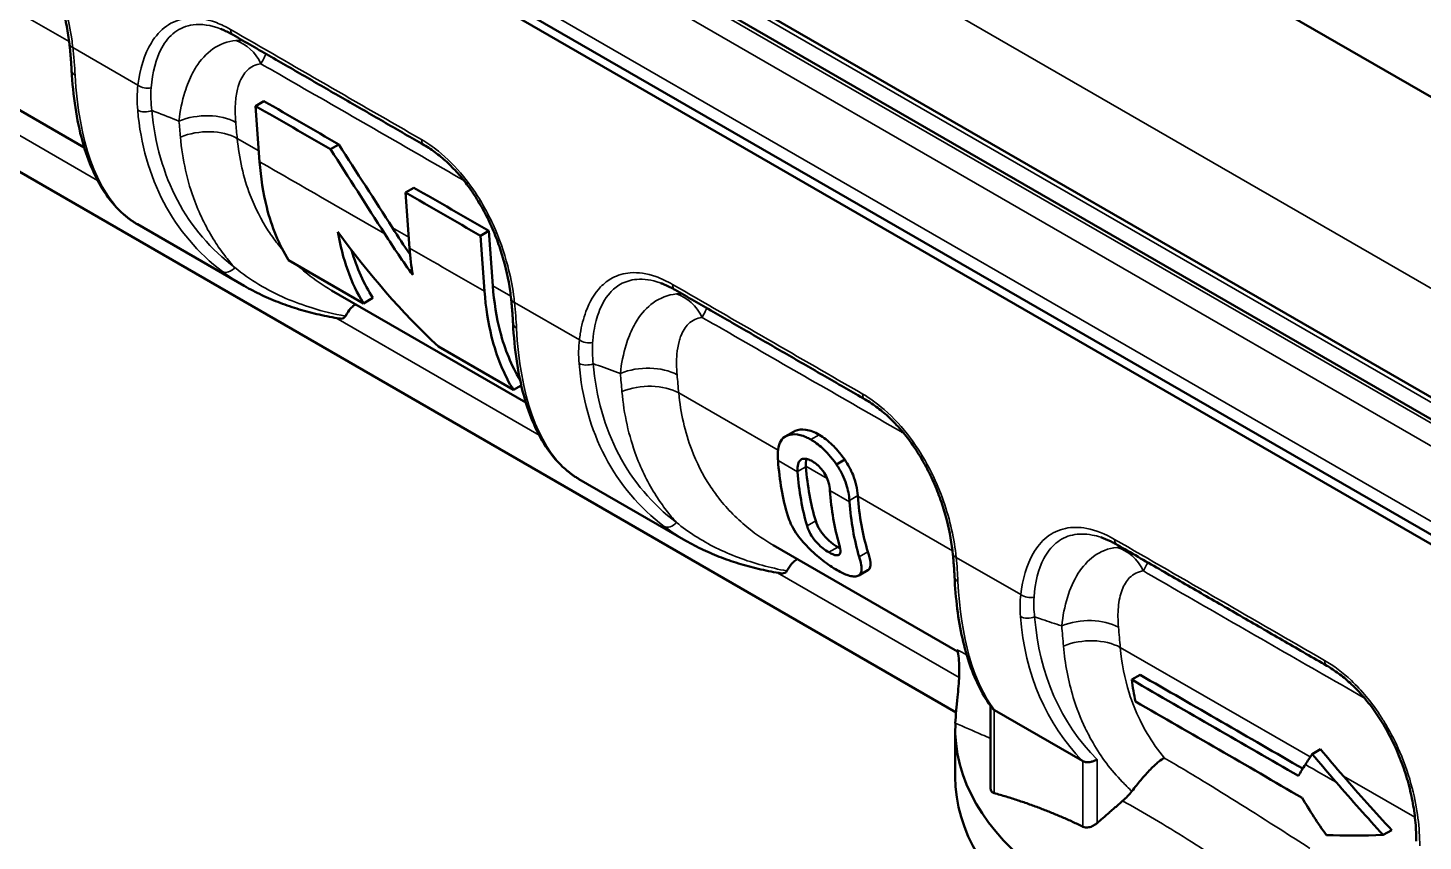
# Model space of a CAD drawing. Header units: millimetres. Extents: x 0 to 1485, y 0 to 1050.
# Drawn here: x 296.8 to 415.2, y 97.3 to 166.3 of the extents above; entities that cross this region are included whole.
import ezdxf

# ---------------------------------------------------------------- set-up
doc = ezdxf.new("R2010")
doc.units = ezdxf.units.MM
doc.header["$LTSCALE"] = 2.5
doc.layers.add('Sichtbar (ISO)', color=7, linetype='Continuous', lineweight=50)
doc.layers.add('Sichtbar schmal (ISO)', color=7, linetype='Continuous', lineweight=35)

msp = doc.modelspace()

# ---------------------------------------------------------------- linework, layer by layer
at = {"layer": 'Sichtbar (ISO)'}
for p, q in [((465.283, 131.913), (114.558, 334.404)), ((423.918, 117.828), (70.364, 321.952)), ((250.594, 230.363), (427.018, 128.505)), ((248.732, 229.586), (425.155, 127.728)), ((247.318, 220.605), (423.741, 118.747)), ((247.318, 219.788), (423.741, 117.93)), ((301.56, 156.149), (285.072, 165.668)), ((285.2, 160.358), (375.554, 108.192)), ((316.101, 159.684), (316.81, 160.093)), ((316.101, 159.684), (316.44, 154.957)), ((322.466, 156.01), (323.175, 156.419)), ((328.831, 152.336), (329.54, 152.746)), ((328.831, 152.336), (329.168, 147.616)), ((315.143, 144.402), (306.066, 149.643)), ((335.195, 148.662), (335.905, 149.072)), ((335.531, 143.946), (335.195, 148.662)), ((335.905, 149.072), (336.236, 144.417)), ((318.892, 146.598), (325.256, 142.924)), ((339.036, 134.513), (322.551, 144.03)), ((325.256, 142.924), (326.058, 143.387)), ((331.62, 139.25), (337.984, 135.575)), ((337.984, 135.575), (338.65, 135.96)), ((361.052, 131.612), (361.761, 132.021)), ((360.436, 129.697), (360.444, 129.578)), ((365.392, 129.246), (366.102, 129.656)), ((352.62, 122.765), (343.543, 128.006)), ((362.107, 128.619), (362.106, 128.633)), ((364.847, 127.051), (364.848, 127.038)), ((366.511, 126.079), (366.503, 126.194)), ((367.212, 126.603), (367.216, 126.55)), ((375.677, 113.359), (360.03, 122.392)), ((367.296, 119.811), (368.063, 120.253)), ((390.466, 110.967), (391.18, 111.379)), ((378.483, 108.728), (378.483, 101.718)), ((378.808, 108.381), (386.296, 104.059)), ((375.483, 106.806), (375.483, 102.723)), ((405.772, 104.644), (406.481, 105.054)), ((411.819, 97.779), (412.538, 98.194))]:
    msp.add_line(p, q, dxfattribs=at)
for centre, start_param, end_param in [((410.483, 106.806), 6.2597022, 7.6197773), ((410.483, 102.723), 0, 1.3264977)]:
    msp.add_ellipse(centre, major_axis=(-35, 0), ratio=0.5773503, start_param=start_param, end_param=end_param, dxfattribs=at)
for points, knots in [([(292.958, 177.975), (293.299, 177.778), (293.648, 177.547), (294.32, 177.035), (294.645, 176.758), (295.275, 176.16), (295.579, 175.841), (296.177, 175.151), (296.47, 174.78), (297.04, 173.988), (297.315, 173.566), (297.85, 172.669), (298.11, 172.186), (298.588, 171.201), (298.806, 170.698), (299.198, 169.69), (299.372, 169.188), (299.83, 167.68), (300.054, 166.676), (300.24, 165.448), (300.273, 165.192), (300.302, 164.939)], [-3.456559, -3.456559, -3.456559, -3.456559, -3.1339519, -3.1339519, -2.8308724, -2.8308724, -2.531953, -2.531953, -2.2277391, -2.2277391, -1.9105333, -1.9105333, -1.5667404, -1.5667404, -1.2210844, -1.2210844, -0.8754285, -0.8754285, -0.1841167, -0.1841167, 0, 0, 0, 0]), ([(314.187, 165.724), (314.116, 165.765), (314.046, 165.804), (313.905, 165.88), (313.835, 165.917), (313.696, 165.987), (313.626, 166.021), (313.488, 166.085), (313.42, 166.116), (313.283, 166.174), (313.215, 166.202), (313.148, 166.228)], [0, 0, 0, 0, 0.06650292, 0.06650292, 0.13300583, 0.13300583, 0.19950875, 0.19950875, 0.26601167, 0.26601167, 0.33251458, 0.33251458, 0.33251458, 0.33251458]), ([(300.302, 164.939), (300.319, 164.784), (300.335, 164.631), (300.365, 164.327), (300.379, 164.176), (300.405, 163.877), (300.417, 163.73), (300.439, 163.438), (300.449, 163.293), (300.467, 163.008), (300.476, 162.867), (300.483, 162.728)], [-0.55304321, -0.55304321, -0.55304321, -0.55304321, -0.44243457, -0.44243457, -0.33182592, -0.33182592, -0.22121728, -0.22121728, -0.11060864, -0.11060864, 0, 0, 0, 0]), ([(330.397, 156.37), (329.316, 156.993), (328.235, 157.617), (326.074, 158.864), (324.993, 159.488), (322.832, 160.735), (321.751, 161.359), (319.59, 162.606), (318.509, 163.23), (316.348, 164.477), (315.267, 165.101), (314.187, 165.724)], [0, 0, 0, 0, 0.9169726, 0.9169726, 1.8339452, 1.8339452, 2.7509177, 2.7509177, 3.6678903, 3.6678903, 4.5848629, 4.5848629, 4.5848629, 4.5848629]), ([(304.882, 150.498), (304.35, 150.966), (303.867, 151.517), (302.997, 152.764), (302.611, 153.461), (301.934, 154.986), (301.643, 155.816), (301.153, 157.596), (300.955, 158.547), (300.65, 160.559), (300.543, 161.62), (300.483, 162.728)], [-0.69824274, -0.69824274, -0.69824274, -0.69824274, -0.57484025, -0.57484025, -0.45143776, -0.45143776, -0.32803527, -0.32803527, -0.20463278, -0.20463278, -0.08123029, -0.08123029, -0.08123029, -0.08123029]), ([(330.397, 156.37), (330.745, 156.169), (331.1, 155.933), (331.786, 155.411), (332.117, 155.128), (332.758, 154.519), (333.067, 154.195), (333.675, 153.494), (333.971, 153.117), (334.547, 152.315), (334.826, 151.889), (335.364, 150.985), (335.624, 150.5), (336.103, 149.509), (336.322, 149.004), (336.713, 147.993), (336.886, 147.488), (337.341, 145.975), (337.561, 144.968), (337.735, 143.763), (337.765, 143.53), (337.79, 143.299)], [-3.4714345, -3.4714345, -3.4714345, -3.4714345, -3.1431395, -3.1431395, -2.8346832, -2.8346832, -2.5308947, -2.5308947, -2.2226346, -2.2226346, -1.9024415, -1.9024415, -1.5570569, -1.5570569, -1.2099135, -1.2099135, -0.86277, -0.86277, -0.1684831, -0.1684831, 0, 0, 0, 0]), ([(316.44, 154.957), (316.537, 153.598), (316.738, 152.309), (317.465, 149.413), (318.086, 147.9), (318.892, 146.598)], [0, 0, 0, 0, 1.0431336, 1.0431336, 2.5089693, 2.5089693, 2.5089693, 2.5089693]), ([(304.882, 150.498), (304.957, 150.432), (305.033, 150.368), (305.186, 150.243), (305.263, 150.183), (305.42, 150.065), (305.499, 150.008), (305.658, 149.897), (305.739, 149.844), (305.901, 149.741), (305.983, 149.691), (306.066, 149.643)], [-2.78486854, -2.78486854, -2.78486854, -2.78486854, -2.66461809, -2.66461809, -2.54436764, -2.54436764, -2.42411719, -2.42411719, -2.30386674, -2.30386674, -2.18361629, -2.18361629, -2.18361629, -2.18361629]), ([(351.702, 144.075), (351.62, 144.122), (351.537, 144.168), (351.374, 144.256), (351.292, 144.298), (351.13, 144.378), (351.049, 144.416), (350.888, 144.488), (350.808, 144.522), (350.65, 144.587), (350.571, 144.617), (350.493, 144.645)], [0, 0, 0, 0, 0.07741632, 0.07741632, 0.15483263, 0.15483263, 0.23224895, 0.23224895, 0.30966526, 0.30966526, 0.38708158, 0.38708158, 0.38708158, 0.38708158]), ([(315.143, 144.402), (315.62, 144.127), (316.112, 143.869), (317.125, 143.39), (317.646, 143.169), (318.711, 142.763), (319.256, 142.578), (320.367, 142.245), (320.931, 142.097), (322.081, 141.837), (322.666, 141.725), (323.259, 141.631)], [0.6005857, 0.6005857, 0.6005857, 0.6005857, 1.0295557, 1.0295557, 1.4585256, 1.4585256, 1.8874955, 1.8874955, 2.3164654, 2.3164654, 2.7454353, 2.7454353, 2.7454353, 2.7454353]), ([(337.984, 135.575), (337.178, 136.878), (336.557, 138.392), (335.83, 141.291), (335.629, 142.583), (335.531, 143.946)], [0.0566427, 0.0566427, 0.0566427, 0.0566427, 1.525186, 1.525186, 2.5724578, 2.5724578, 2.5724578, 2.5724578]), ([(336.236, 144.417), (336.334, 143.042), (336.542, 141.74), (337.255, 138.994), (337.823, 137.615), (338.549, 136.417)], [-2.5979474, -2.5979474, -2.5979474, -2.5979474, -1.5405341, -1.5405341, -0.2002734, -0.2002734, -0.2002734, -0.2002734]), ([(337.79, 143.299), (337.806, 143.154), (337.82, 143.011), (337.847, 142.727), (337.86, 142.586), (337.883, 142.307), (337.894, 142.169), (337.913, 141.896), (337.922, 141.761), (337.938, 141.494), (337.946, 141.362), (337.952, 141.232)], [-0.51749981, -0.51749981, -0.51749981, -0.51749981, -0.41399985, -0.41399985, -0.31049989, -0.31049989, -0.20699992, -0.20699992, -0.10349996, -0.10349996, 0, 0, 0, 0]), ([(367.834, 134.766), (366.758, 135.386), (365.683, 136.007), (363.532, 137.248), (362.457, 137.869), (360.306, 139.11), (359.23, 139.731), (357.079, 140.972), (356.004, 141.592), (353.853, 142.834), (352.777, 143.454), (351.702, 144.075)], [0, 0, 0, 0, 0.9125715, 0.9125715, 1.825143, 1.825143, 2.7377145, 2.7377145, 3.6502861, 3.6502861, 4.5628576, 4.5628576, 4.5628576, 4.5628576]), ([(324.618, 142.837), (324.514, 142.796), (324.414, 142.731), (324.263, 142.594), (324.214, 142.544), (324.017, 142.32), (323.869, 142.102), (323.718, 141.841)], [0.38041456, 0.38041456, 0.38041456, 0.38041456, 0.52775673, 0.52775673, 0.59998601, 0.59998601, 0.81717242, 0.81717242, 0.81717242, 0.81717242]), ([(323.718, 141.841), (323.676, 141.769), (323.62, 141.713), (323.483, 141.638), (323.405, 141.621), (323.302, 141.625), (323.28, 141.627), (323.259, 141.631)], [0, 0, 0, 0, 0.06799403, 0.06799403, 0.13731369, 0.13731369, 0.15495628, 0.15495628, 0.15495628, 0.15495628]), ([(342.362, 128.858), (341.825, 129.33), (341.337, 129.886), (340.462, 131.146), (340.074, 131.851), (339.393, 133.394), (339.101, 134.234), (338.612, 136.036), (338.414, 136.999), (338.113, 139.036), (338.009, 140.109), (337.952, 141.232)], [-0.69848276, -0.69848276, -0.69848276, -0.69848276, -0.57398877, -0.57398877, -0.44949478, -0.44949478, -0.32500078, -0.32500078, -0.20050679, -0.20050679, -0.0760128, -0.0760128, -0.0760128, -0.0760128]), ([(367.834, 134.766), (368.189, 134.561), (368.55, 134.32), (369.248, 133.789), (369.585, 133.502), (370.237, 132.883), (370.555, 132.549), (371.174, 131.833), (371.474, 131.452), (372.054, 130.643), (372.334, 130.215), (372.878, 129.298), (373.139, 128.81), (373.618, 127.815), (373.837, 127.308), (374.226, 126.299), (374.399, 125.79), (374.853, 124.265), (375.068, 123.253), (375.231, 122.072), (375.256, 121.865), (375.277, 121.659)], [-3.4856843, -3.4856843, -3.4856843, -3.4856843, -3.1517084, -3.1517084, -2.8367841, -2.8367841, -2.5263537, -2.5263537, -2.2146757, -2.2146757, -1.8897985, -1.8897985, -1.5448182, -1.5448182, -1.1962498, -1.1962498, -0.8476813, -0.8476813, -0.1505445, -0.1505445, 0, 0, 0, 0]), ([(361.183, 131.676), (360.967, 131.588), (360.795, 131.439), (360.555, 131.032), (360.485, 130.793), (360.417, 130.268), (360.415, 129.988), (360.436, 129.697)], [0, 0, 0, 0, 0.26003589, 0.26003589, 0.49717371, 0.49717371, 0.72085578, 0.72085578, 0.72085578, 0.72085578]), ([(363.225, 131.356), (363.089, 131.434), (362.954, 131.503), (362.652, 131.638), (362.487, 131.696), (362.017, 131.814), (361.736, 131.822), (361.376, 131.748), (361.277, 131.716), (361.183, 131.676)], [0, 0, 0, 0, 0.11522857, 0.11522857, 0.26074553, 0.26074553, 0.54131423, 0.54131423, 0.65521463, 0.65521463, 0.65521463, 0.65521463]), ([(361.892, 132.086), (362.16, 132.2), (362.463, 132.242), (363.164, 132.139), (363.54, 131.992), (363.934, 131.765)], [0, 0, 0, 0, 0.32480641, 0.32480641, 0.65869547, 0.65869547, 0.65869547, 0.65869547]), ([(363.934, 131.765), (364.32, 131.542), (364.699, 131.253), (365.322, 130.64), (365.684, 130.251), (366.102, 129.656)], [0, 0, 0, 0, 0.32752304, 0.32752304, 0.55088525, 0.55088525, 0.55088525, 0.55088525]), ([(365.392, 129.246), (364.935, 129.899), (364.522, 130.333), (364.052, 130.769), (363.885, 130.907), (363.632, 131.095), (363.547, 131.154), (363.383, 131.261), (363.304, 131.31), (363.225, 131.356)], [0, 0, 0, 0, 0.47829921, 0.47829921, 0.73573583, 0.73573583, 0.86406391, 0.86406391, 0.98452616, 0.98452616, 0.98452616, 0.98452616]), ([(362.106, 128.633), (362.09, 128.868), (362.097, 129.094), (362.183, 129.407), (362.238, 129.513), (362.388, 129.659), (362.486, 129.716), (362.718, 129.741), (362.825, 129.729), (363.009, 129.675), (363.082, 129.648), (363.221, 129.584), (363.288, 129.549), (363.355, 129.51)], [0, 0, 0, 0, 0.18033735, 0.18033735, 0.3051747, 0.3051747, 0.41305526, 0.41305526, 0.49180877, 0.49180877, 0.54033559, 0.54033559, 0.58400332, 0.58400332, 0.58400332, 0.58400332]), ([(363.355, 129.51), (363.429, 129.468), (363.503, 129.421), (363.66, 129.31), (363.742, 129.244), (363.968, 129.044), (364.102, 128.898), (364.315, 128.612), (364.424, 128.45), (364.616, 128.066), (364.685, 127.883), (364.799, 127.475), (364.833, 127.256), (364.847, 127.051)], [0, 0, 0, 0, 0.06250425, 0.06250425, 0.13298821, 0.13298821, 0.25750686, 0.25750686, 0.34747845, 0.34747845, 0.43018122, 0.43018122, 0.53379338, 0.53379338, 0.53379338, 0.53379338]), ([(366.503, 126.194), (366.473, 126.623), (366.392, 127.082), (366.15, 127.824), (366.042, 128.089), (365.765, 128.659), (365.59, 128.957), (365.392, 129.246)], [0, 0, 0, 0, 0.32912032, 0.32912032, 0.50963847, 0.50963847, 0.72148582, 0.72148582, 0.72148582, 0.72148582]), ([(366.102, 129.656), (366.39, 129.234), (366.626, 128.798), (366.926, 128.054), (367.015, 127.769), (367.151, 127.181), (367.192, 126.886), (367.212, 126.603)], [0, 0, 0, 0, 0.30657479, 0.30657479, 0.50673898, 0.50673898, 0.72386334, 0.72386334, 0.72386334, 0.72386334]), ([(342.362, 128.858), (342.437, 128.793), (342.512, 128.729), (342.665, 128.604), (342.742, 128.544), (342.898, 128.426), (342.977, 128.369), (343.136, 128.259), (343.216, 128.206), (343.378, 128.103), (343.46, 128.053), (343.543, 128.006)], [-2.78323444, -2.78323444, -2.78323444, -2.78323444, -2.66331414, -2.66331414, -2.54339384, -2.54339384, -2.42347354, -2.42347354, -2.30355324, -2.30355324, -2.18363294, -2.18363294, -2.18363294, -2.18363294]), ([(361.27, 124.887), (361.406, 124.431), (361.627, 123.95), (362.106, 123.231), (362.271, 123.012), (362.625, 122.592), (362.806, 122.395), (362.999, 122.202)], [0, 0, 0, 0, 0.40936447, 0.40936447, 0.58889222, 0.58889222, 0.75361797, 0.75361797, 0.75361797, 0.75361797]), ([(363.643, 124.444), (363.718, 124.199), (363.834, 123.932), (364.102, 123.508), (364.239, 123.316), (364.588, 122.931), (364.748, 122.778), (365.014, 122.558), (365.112, 122.484), (365.316, 122.342), (365.42, 122.276), (365.522, 122.218)], [0, 0, 0, 0, 0.22177052, 0.22177052, 0.34089996, 0.34089996, 0.43058084, 0.43058084, 0.48274637, 0.48274637, 0.53992075, 0.53992075, 0.53992075, 0.53992075]), ([(364.766, 121.781), (364.601, 121.876), (364.43, 121.99), (364.104, 122.247), (363.956, 122.38), (363.684, 122.66), (363.523, 122.842), (363.248, 123.239), (363.153, 123.406), (363.004, 123.724), (362.948, 123.875), (362.905, 124.019)], [0, 0, 0, 0, 0.13967229, 0.13967229, 0.26196221, 0.26196221, 0.37418094, 0.37418094, 0.45907701, 0.45907701, 0.5401766, 0.5401766, 0.5401766, 0.5401766]), ([(352.62, 122.765), (353.097, 122.49), (353.589, 122.232), (354.602, 121.753), (355.122, 121.532), (356.188, 121.125), (356.733, 120.941), (357.843, 120.608), (358.408, 120.46), (359.557, 120.2), (360.142, 120.088), (360.736, 119.993)], [0.5989356, 0.5989356, 0.5989356, 0.5989356, 1.0279051, 1.0279051, 1.4568745, 1.4568745, 1.885844, 1.885844, 2.3148134, 2.3148134, 2.7437829, 2.7437829, 2.7437829, 2.7437829]), ([(362.999, 122.202), (363.39, 121.809), (363.802, 121.439), (364.44, 120.939), (364.65, 120.786), (365.063, 120.506), (365.262, 120.381), (365.456, 120.269)], [0, 0, 0, 0, 0.33395281, 0.33395281, 0.49990761, 0.49990761, 0.66400572, 0.66400572, 0.66400572, 0.66400572]), ([(365.646, 122.437), (365.716, 122.199), (365.76, 121.978), (365.729, 121.668), (365.669, 121.601), (365.542, 121.528), (365.452, 121.518), (365.261, 121.553), (365.175, 121.581), (364.983, 121.663), (364.876, 121.718), (364.766, 121.781)], [0, 0, 0, 0, 0.21283129, 0.21283129, 0.40347142, 0.40347142, 0.61991398, 0.61991398, 0.76609673, 0.76609673, 0.92378685, 0.92378685, 0.92378685, 0.92378685]), ([(389.219, 122.425), (389.124, 122.48), (389.03, 122.532), (388.842, 122.631), (388.748, 122.679), (388.562, 122.768), (388.47, 122.811), (388.286, 122.89), (388.195, 122.927), (388.015, 122.996), (387.926, 123.028), (387.838, 123.057)], [0, 0, 0, 0, 0.08882608, 0.08882608, 0.17765216, 0.17765216, 0.26647824, 0.26647824, 0.35530432, 0.35530432, 0.4441304, 0.4441304, 0.4441304, 0.4441304]), ([(407.035, 112.144), (405.847, 112.829), (404.66, 113.515), (402.284, 114.885), (401.096, 115.571), (398.721, 116.942), (397.533, 117.627), (395.158, 118.998), (393.97, 119.683), (391.594, 121.054), (390.407, 121.74), (389.219, 122.425)], [0, 0, 0, 0, 1.0078516, 1.0078516, 2.0157031, 2.0157031, 3.0235547, 3.0235547, 4.0314063, 4.0314063, 5.0392579, 5.0392579, 5.0392579, 5.0392579]), ([(362.095, 121.2), (361.991, 121.16), (361.891, 121.094), (361.74, 120.957), (361.691, 120.907), (361.494, 120.683), (361.346, 120.465), (361.194, 120.203)], [0.38013643, 0.38013643, 0.38013643, 0.38013643, 0.52752079, 0.52752079, 0.59977896, 0.59977896, 0.81714322, 0.81714322, 0.81714322, 0.81714322]), ([(367.208, 119.772), (367.383, 119.83), (367.485, 119.963), (367.543, 120.327), (367.533, 120.512), (367.464, 120.923), (367.408, 121.147), (367.337, 121.384)], [0, 0, 0, 0, 0.31824871, 0.31824871, 0.54269206, 0.54269206, 0.75619554, 0.75619554, 0.75619554, 0.75619554]), ([(368.075, 121.811), (368.18, 121.474), (368.255, 121.168), (368.295, 120.726), (368.282, 120.571), (368.196, 120.363), (368.139, 120.298), (368.063, 120.253)], [0, 0, 0, 0, 0.30511482, 0.30511482, 0.53081097, 0.53081097, 0.69909911, 0.69909911, 0.69909911, 0.69909911]), ([(375.277, 121.659), (375.292, 121.525), (375.305, 121.391), (375.329, 121.126), (375.34, 120.995), (375.361, 120.735), (375.371, 120.606), (375.388, 120.351), (375.396, 120.225), (375.41, 119.975), (375.417, 119.852), (375.422, 119.73)], [-0.48356431, -0.48356431, -0.48356431, -0.48356431, -0.38685145, -0.38685145, -0.29013859, -0.29013859, -0.19342572, -0.19342572, -0.09671286, -0.09671286, 0, 0, 0, 0]), ([(361.194, 120.203), (361.153, 120.132), (361.096, 120.076), (360.96, 120.001), (360.882, 119.984), (360.778, 119.988), (360.757, 119.99), (360.736, 119.993)], [0, 0, 0, 0, 0.0679922, 0.0679922, 0.13731113, 0.13731113, 0.15495644, 0.15495644, 0.15495644, 0.15495644]), ([(365.456, 120.269), (365.797, 120.072), (366.106, 119.924), (366.547, 119.776), (366.697, 119.744), (366.977, 119.721), (367.101, 119.735), (367.208, 119.772)], [0, 0, 0, 0, 0.28969512, 0.28969512, 0.46844692, 0.46844692, 0.66463251, 0.66463251, 0.66463251, 0.66463251]), ([(378.606, 108.561), (378.223, 109.07), (377.875, 109.632), (377.249, 110.857), (376.97, 111.518), (376.48, 112.933), (376.268, 113.686), (375.912, 115.276), (375.768, 116.114), (375.545, 117.866), (375.467, 118.781), (375.422, 119.73)], [-0.59538406, -0.59538406, -0.59538406, -0.59538406, -0.49051356, -0.49051356, -0.38564306, -0.38564306, -0.28077256, -0.28077256, -0.17590206, -0.17590206, -0.07103156, -0.07103156, -0.07103156, -0.07103156]), ([(375.618, 113.509), (375.668, 113.417), (375.72, 113.229), (375.79, 112.735), (375.813, 112.454), (375.827, 111.886), (375.825, 111.605), (375.803, 111.01), (375.785, 110.717), (375.737, 110.098), (375.708, 109.786), (375.639, 109.077), (375.6, 108.699), (375.532, 107.956), (375.505, 107.595), (375.492, 107.28)], [0, 0, 0, 0, 0.45755, 0.45755, 0.8454994, 0.8454994, 1.1426084, 1.1426084, 1.4081719, 1.4081719, 1.6928531, 1.6928531, 2.0895256, 2.0895256, 2.5694138, 2.5694138, 2.5694138, 2.5694138]), ([(414.621, 97.255), (414.621, 97.761), (414.598, 98.284), (414.501, 99.354), (414.428, 99.9), (414.228, 101.011), (414.101, 101.578), (413.791, 102.719), (413.609, 103.291), (413.185, 104.439), (412.942, 105.014), (412.414, 106.116), (412.132, 106.643), (411.545, 107.623), (411.24, 108.083), (410.617, 108.932), (410.301, 109.323), (409.659, 110.044), (409.333, 110.376), (408.677, 110.98), (408.348, 111.252), (407.69, 111.74), (407.36, 111.956), (407.035, 112.144)], [0, 0, 0, 0, 0.3943731, 0.3943731, 0.7887461, 0.7887461, 1.1831192, 1.1831192, 1.5774923, 1.5774923, 1.9718653, 1.9718653, 2.346929, 2.346929, 2.6937976, 2.6937976, 3.0182643, 3.0182643, 3.3345069, 3.3345069, 3.6391188, 3.6391188, 3.9437307, 3.9437307, 3.9437307, 3.9437307]), ([(393.248, 104.309), (393.248, 104.309), (393.247, 104.309), (393.116, 104.259), (392.944, 104.152), (392.54, 103.829), (392.309, 103.616), (391.8, 103.09), (391.524, 102.781), (390.985, 102.139), (390.734, 101.827), (390.478, 101.497)], [-1.2555136, -1.2555136, -1.2555136, -1.2555136, -1.2539255, -1.2539255, -0.9030736, -0.9030736, -0.5688867, -0.5688867, -0.2523955, -0.2523955, 0, 0, 0, 0]), ([(387.535, 104.2), (387.534, 104.199), (387.533, 104.199), (387.453, 104.148), (387.368, 104.105), (387.191, 104.033), (387.1, 104.006), (386.881, 103.961), (386.754, 103.952), (386.521, 103.972), (386.417, 103.998), (386.328, 104.041)], [-0.00066521, -0.00066521, -0.00066521, -0.00066521, 0, 0, 0.05750446, 0.05750446, 0.11460322, 0.11460322, 0.19380439, 0.19380439, 0.26966175, 0.26966175, 0.26966175, 0.26966175]), ([(378.776, 101.338), (378.76, 101.342), (378.745, 101.347), (378.641, 101.387), (378.572, 101.446), (378.5, 101.574), (378.483, 101.643), (378.483, 101.718)], [0.23938942, 0.23938942, 0.23938942, 0.23938942, 0.25215107, 0.25215107, 0.33160619, 0.33160619, 0.39260256, 0.39260256, 0.39260256, 0.39260256]), ([(387.535, 98.789), (387.467, 98.73), (387.392, 98.674), (387.183, 98.544), (387.043, 98.483), (386.788, 98.417), (386.657, 98.404), (386.462, 98.427), (386.391, 98.448), (386.328, 98.478)], [0.03452386, 0.03452386, 0.03452386, 0.03452386, 0.08653652, 0.08653652, 0.17307304, 0.17307304, 0.25270223, 0.25270223, 0.30425339, 0.30425339, 0.30425339, 0.30425339])]:
    msp.add_open_spline(points, degree=3, knots=knots, dxfattribs=at)
for points in [[(316.81, 160.093), (318.932, 158.868), (321.053, 157.644), (323.175, 156.419)], [(322.466, 156.01), (320.344, 157.234), (318.222, 158.459), (316.101, 159.684)], [(323.175, 156.419), (324.687, 154.058), (326.198, 151.697), (327.71, 149.335)], [(327.061, 148.832), (325.529, 151.224), (323.997, 153.617), (322.466, 156.01)], [(335.195, 148.662), (333.074, 149.887), (330.952, 151.112), (328.831, 152.336)], [(329.54, 152.746), (331.661, 151.521), (333.783, 150.297), (335.905, 149.072)], [(327.71, 149.335), (328.196, 148.576), (328.697, 147.824), (329.211, 147.083)], [(325.256, 142.924), (324.205, 144.623), (323.469, 146.676), (323.074, 149.013)], [(323.074, 149.013), (325.627, 145.481), (328.499, 142.17), (331.62, 139.25)], [(329.438, 145.338), (328.614, 146.478), (327.82, 147.645), (327.061, 148.832)], [(324.25, 147.432), (324.685, 145.916), (325.291, 144.559), (326.058, 143.387)], [(329.168, 147.616), (329.223, 146.833), (329.314, 146.073), (329.438, 145.338)], [(361.761, 132.021), (361.803, 132.046), (361.847, 132.067), (361.892, 132.086)], [(360.444, 129.578), (360.563, 127.897), (360.84, 126.324), (361.27, 124.887)], [(362.865, 129.714), (362.811, 129.537), (362.8, 129.318), (362.813, 129.089)], [(362.813, 129.089), (362.814, 129.074), (362.815, 129.058), (362.816, 129.042)], [(362.905, 124.019), (362.491, 125.431), (362.224, 126.973), (362.107, 128.619)], [(362.816, 129.042), (362.935, 127.392), (363.213, 125.85), (363.643, 124.444)], [(364.848, 127.038), (364.964, 125.392), (365.232, 123.85), (365.646, 122.437)], [(367.337, 121.384), (366.907, 122.823), (366.63, 124.396), (366.511, 126.079)], [(367.216, 126.55), (367.336, 124.844), (367.624, 123.255), (368.075, 121.811)], [(365.522, 122.218), (365.591, 122.177), (365.66, 122.141), (365.725, 122.108)], [(391.18, 111.379), (395.781, 108.723), (400.381, 106.067), (404.981, 103.412)], [(404.609, 102.802), (399.895, 105.524), (395.181, 108.245), (390.466, 110.967)], [(390.466, 110.967), (390.547, 110.328), (390.652, 109.708), (390.781, 109.107)], [(390.781, 109.107), (395.496, 106.386), (400.21, 103.664), (404.924, 100.943)], [(378.606, 108.561), (378.652, 108.501), (378.708, 108.447), (378.776, 108.402)], [(378.776, 108.402), (378.786, 108.395), (378.797, 108.388), (378.808, 108.381)], [(405.772, 104.644), (405.583, 104.35), (405.394, 104.057), (405.204, 103.763)], [(407.822, 102.254), (407.138, 103.051), (406.455, 103.847), (405.772, 104.644)], [(406.481, 105.054), (407.131, 104.295), (407.782, 103.537), (408.432, 102.778)], [(386.296, 104.059), (386.306, 104.052), (386.317, 104.047), (386.328, 104.041)], [(405.204, 103.763), (404.993, 103.435), (404.795, 103.115), (404.609, 102.802)], [(411.819, 97.779), (410.453, 99.247), (409.119, 100.741), (407.822, 102.254)], [(408.432, 102.778), (409.763, 101.227), (411.133, 99.696), (412.538, 98.194)], [(389.695, 100.669), (389.983, 100.92), (390.247, 101.198), (390.478, 101.497)], [(404.924, 100.943), (405.569, 99.842), (406.257, 98.78), (406.984, 97.762)], [(406.984, 97.762), (408.492, 97.715), (410.112, 97.722), (411.819, 97.779)]]:
    msp.add_open_spline(points, degree=3, dxfattribs=at)
for points, weights in [([(378.776, 101.338), (382.74, 100.221), (386.328, 98.478)], [1.02410693079, 1.06585621083, 1.07817600826]), ([(387.535, 98.789), (388.662, 99.771), (389.695, 100.669)], [1.01169788433, 1.01272139807, 1.01176462483])]:
    msp.add_rational_spline(points, weights, degree=2, dxfattribs=at)
at = {"layer": 'Sichtbar schmal (ISO)'}
for p, q in [((463.752, 116.553), (113.027, 319.044)), ((249.969, 230.301), (426.393, 128.443)), ((248.463, 229.398), (424.886, 127.54)), ((247.671, 227.926), (424.094, 126.068)), ((424.094, 119.658), (247.671, 221.516)), ((300.276, 165.158), (292.396, 169.703)), ((300.588, 164.643), (306.116, 161.451)), ((285.988, 163.009), (302.687, 153.368)), ((316.374, 155.873), (314.538, 156.932)), ((329.102, 148.532), (327.71, 149.335)), ((337.763, 143.537), (336.236, 144.417)), ((338.077, 142.999), (343.581, 139.821)), ((322.919, 141.687), (340.164, 131.731)), ((360.442, 130.457), (352.015, 135.317)), ((361.183, 131.676), (361.892, 132.086)), ((363.225, 131.356), (363.934, 131.765)), ((362.107, 128.619), (360.444, 129.578)), ((364.616, 128.05), (362.813, 129.089)), ((362.106, 128.633), (362.816, 129.042)), ((366.511, 126.079), (364.848, 127.038)), ((366.503, 126.194), (367.212, 126.603)), ((375.249, 121.917), (367.216, 126.55)), ((362.905, 124.019), (363.643, 124.444)), ((364.766, 121.781), (365.522, 122.218)), ((367.337, 121.384), (368.075, 121.811)), ((375.565, 121.355), (381.047, 118.19)), ((360.396, 120.05), (375.808, 111.152)), ((405.616, 104.402), (389.491, 113.702)), ((378.776, 101.338), (378.776, 108.402)), ((386.328, 104.041), (386.328, 98.478)), ((387.535, 98.789), (387.535, 104.2)), ((414.502, 99.277), (408.432, 102.778))]:
    msp.add_line(p, q, dxfattribs=at)
for centre, major_axis, ratio, start_param, end_param in [((314.687, 166.59), (-0.5, -0.866), 0.5774813, 5.4976737, 6.2831853), ((301.295, 165.051), (-0.994, -0.112), 0.4924397, 0, 0.7252957), ((313.729, 161.386), (-0.457, 3.974), 0.8181544, 5.1110744, 5.9264473), ((301.482, 162.782), (-0.999, -0.054), 0.6346959, 0, 0.7532861), ((319.023, 182.577), (11.927, 33.412), 0.4156564, 2.3616236, 2.9786361), ((306.823, 161.859), (-0.992, 0.125), 0.6498331, 0.8626895, 2.0771854), ((306.795, 159.797), (-0.996, -0.088), 0.6083917, 0.7323041, 2.0421154), ((337.186, 172.09), (-26.146, -24.442), 0.6958022, 5.7844868, 6.4048368), ((337.686, 171.59), (25.695, 23.502), 0.6979017, 2.6514436, 3.2717935), ((311.596, 156.406), (3.984, 0.359), 0.6089173, 0.7313469, 2.041117), ((311.719, 155.045), (-3.984, -0.359), 0.6089168, 3.8729104, 5.1827106), ((330.896, 157.236), (-0.5, -0.866), 0.5774836, 5.4976717, 6.2831853), ((305.542, 151.249), (-0.66, -0.751), 0.899601, 0, 0.1634704), ((313.838, 146.459), (-0.601, -0.799), 0.7035756, 0.1000701, 1.4713123), ((352.202, 144.941), (-0.5, -0.866), 0.5774867, 5.497669, 6.2831853), ((338.784, 143.407), (-0.994, -0.108), 0.4956975, 0, 0.7271869), ((351.181, 139.851), (-0.478, 3.971), 0.8185919, 5.1059277, 5.9393598), ((338.951, 141.282), (-0.999, -0.051), 0.6311441, 0, 0.7555038), ((356.5, 160.94), (11.927, 33.412), 0.4156564, 2.3564061, 2.9788761), ((344.288, 140.229), (0.993, -0.12), 0.6473252, 4.0010139, 5.2224762), ((344.26, 138.297), (0.997, 0.082), 0.6064921, 3.8775716, 5.1872805), ((374.663, 150.453), (-26.146, -24.442), 0.6958022, 5.7794154, 6.4050767), ((375.163, 149.953), (25.695, 23.502), 0.6979017, 2.6463721, 3.2720334), ((349.058, 134.973), (3.984, 0.354), 0.6085759, 0.7320181, 2.041766), ((349.195, 133.433), (-3.984, -0.354), 0.6085753, 3.8735784, 5.1833597), ((368.334, 135.632), (-0.5, -0.866), 0.5774891, 5.4976669, 6.2831853), ((343.022, 129.61), (-0.66, -0.751), 0.8996384, 0, 0.1630463), ((351.32, 124.818), (-0.601, -0.8), 0.7035586, 0.0997917, 1.4710747), ((389.719, 123.291), (-0.5, -0.866), 0.5774924, 5.4976641, 6.2831853), ((388.633, 118.313), (-0.5, 3.969), 0.8190552, 5.1006047, 5.9524861), ((376.272, 121.763), (-0.995, -0.104), 0.4989777, 0, 0.7291195), ((376.421, 119.777), (-0.999, -0.047), 0.6277359, 0, 0.7575997), ((393.977, 139.302), (11.927, 33.412), 0.4156564, 2.3514249, 2.8746383), ((381.754, 118.598), (-0.993, 0.115), 0.6447801, 0.8561578, 2.0843725), ((381.726, 116.79), (-0.997, -0.077), 0.6046655, 0.7394535, 2.0490711), ((412.139, 128.816), (-26.146, -24.442), 0.6958022, 5.7745807, 6.3007422), ((412.639, 128.316), (25.695, 23.502), 0.6979017, 2.6415374, 3.1766453), ((386.521, 113.534), (3.985, 0.35), 0.6082417, 0.7326727, 2.0423995), ((386.672, 111.821), (-3.985, -0.35), 0.6082411, 3.8742302, 5.1839933), ((407.535, 113.01), (-0.5, -0.866), 0.5774951, 5.4976616, 6.2831853)]:
    msp.add_ellipse(centre, major_axis=major_axis, ratio=ratio, start_param=start_param, end_param=end_param, dxfattribs=at)
for points, knots in [([(300.588, 164.643), (300.56, 164.891), (300.528, 165.141), (300.372, 166.187), (300.206, 167.002), (299.679, 168.976), (299.27, 170.143), (298.447, 171.94), (298.115, 172.578), (297.303, 173.949), (296.797, 174.684), (295.597, 176.16), (294.89, 176.873), (293.688, 177.841), (293.217, 178.164), (292.75, 178.433)], [0, 0, 0, 0, 0.1719348, 0.1719348, 0.7120557, 0.7120557, 1.4715274, 1.4715274, 1.8996271, 1.8996271, 2.427655, 2.427655, 3.0608267, 3.0608267, 3.456559, 3.456559, 3.456559, 3.456559]), ([(313.979, 166.182), (313.577, 166.414), (313.172, 166.611), (311.879, 167.107), (311.019, 167.232), (309.605, 167.052), (309.03, 166.821), (308.025, 166.106), (307.602, 165.626), (306.662, 164.081), (306.289, 162.823), (306.116, 161.451)], [0, 0, 0, 0, 0.3415162, 0.3415162, 1.1054106, 1.1054106, 1.7385512, 1.7385512, 2.3716917, 2.3716917, 3.4630186, 3.4630186, 3.4630186, 3.4630186]), ([(307.233, 161.235), (307.338, 162.522), (307.629, 163.704), (308.429, 165.157), (308.798, 165.608), (309.69, 166.282), (310.207, 166.5), (311.495, 166.673), (312.287, 166.559), (313.128, 166.236), (313.138, 166.232), (313.148, 166.228)], [-3.4630186, -3.4630186, -3.4630186, -3.4630186, -2.3716917, -2.3716917, -1.7385512, -1.7385512, -1.1054106, -1.1054106, -0.3415162, -0.3415162, -0.3325146, -0.3325146, -0.3325146, -0.3325146]), ([(330.189, 156.828), (327.488, 158.387), (324.786, 159.946), (319.383, 163.064), (316.681, 164.623), (313.979, 166.182)], [0, 0, 0, 0, 2.2924315, 2.2924315, 4.5848629, 4.5848629, 4.5848629, 4.5848629]), ([(300.777, 162.309), (300.757, 162.676), (300.732, 163.054), (300.67, 163.833), (300.633, 164.233), (300.588, 164.643)], [0, 0, 0, 0, 0.2765216, 0.2765216, 0.55304321, 0.55304321, 0.55304321, 0.55304321]), ([(314.436, 165.24), (313.713, 165.181), (313.045, 164.925), (311.915, 164.137), (311.434, 163.601), (311.039, 162.978), (310.938, 162.817), (310.842, 162.651), (310.49, 161.985), (310.273, 161.445), (309.858, 160.099), (309.694, 159.267), (309.596, 158.406)], [0, 0, 0, 0, 0.4727029, 0.4727029, 0.942867, 0.942867, 0.942867, 1.0641622, 1.0641622, 1.4143005, 1.4143005, 1.885734, 1.885734, 1.885734, 1.885734]), ([(316.548, 163.273), (316.688, 163.518), (316.798, 163.731), (316.915, 163.986), (316.945, 164.055), (316.97, 164.118)], [-0.66196113, -0.66196113, -0.66196113, -0.66196113, -0.49696715, -0.49696715, -0.4291416, -0.4291416, -0.4291416, -0.4291416]), ([(314.416, 158.293), (314.36, 158.914), (314.35, 159.515), (314.429, 160.488), (314.493, 160.88), (314.625, 161.363), (314.663, 161.484), (314.705, 161.601), (314.87, 162.055), (315.101, 162.447), (315.71, 163.028), (316.098, 163.222), (316.548, 163.273)], [-1.885734, -1.885734, -1.885734, -1.885734, -1.4143005, -1.4143005, -1.0641622, -1.0641622, -0.942867, -0.942867, -0.942867, -0.4727029, -0.4727029, 0, 0, 0, 0]), ([(316.548, 163.273), (317.323, 162.828), (318.098, 162.382), (321.292, 160.545), (323.711, 159.154), (326.13, 157.763), (328.549, 156.372), (330.969, 154.98), (333.512, 153.517), (333.637, 153.446), (333.761, 153.374)], [-6.8153853, -6.8153853, -6.8153853, -6.8153853, -6.1578941, -6.1578941, -4.1052627, -4.1052627, -4.1052627, -2.0526314, -2.0526314, -1.9469392, -1.9469392, -1.9469392, -1.9469392]), ([(306.116, 161.451), (306.074, 161.107), (306.052, 160.756), (306.044, 160.046), (306.059, 159.687), (306.09, 159.327)], [0, 0, 0, 0, 0.26548488, 0.26548488, 0.53096976, 0.53096976, 0.53096976, 0.53096976]), ([(307.295, 159.297), (307.251, 159.626), (307.223, 159.954), (307.201, 160.602), (307.208, 160.922), (307.233, 161.235)], [-0.53096976, -0.53096976, -0.53096976, -0.53096976, -0.26548488, -0.26548488, 0, 0, 0, 0]), ([(307.295, 159.297), (307.387, 159.262), (307.479, 159.226), (307.571, 159.19), (308.246, 158.929), (308.921, 158.667), (309.596, 158.406)], [-0.08012105, -0.08012105, -0.08012105, -0.08012105, 0, 0, 0, 0.58884745, 0.58884745, 0.58884745, 0.58884745]), ([(309.719, 157.045), (309.891, 155.127), (310.301, 153.287), (311.391, 150.382), (311.959, 149.247), (312.895, 147.784), (313.181, 147.377), (313.483, 146.984), (313.755, 146.631), (314.04, 146.289), (314.338, 145.959)], [-5.8252252, -5.8252252, -5.8252252, -5.8252252, -4.3689189, -4.3689189, -3.3300524, -3.3300524, -2.9126126, -2.9126126, -2.9126126, -2.5383037, -2.5383037, -2.5383037, -2.5383037]), ([(318.409, 147.446), (318.253, 147.627), (318.101, 147.813), (317.954, 148.001), (317.679, 148.353), (317.42, 148.716), (316.571, 150.02), (316.055, 151.03), (315.067, 153.608), (314.695, 155.239), (314.538, 156.932)], [2.6887178, 2.6887178, 2.6887178, 2.6887178, 2.9126126, 2.9126126, 2.9126126, 3.3300524, 3.3300524, 4.3689189, 4.3689189, 5.8252252, 5.8252252, 5.8252252, 5.8252252]), ([(338.077, 142.999), (338.053, 143.218), (338.026, 143.439), (337.881, 144.461), (337.718, 145.282), (337.195, 147.272), (336.785, 148.449), (335.959, 150.257), (335.627, 150.897), (334.81, 152.278), (334.298, 153.022), (333.082, 154.519), (332.363, 155.243), (331.142, 156.226), (330.663, 156.554), (330.189, 156.828)], [0, 0, 0, 0, 0.1523443, 0.1523443, 0.6974325, 0.6974325, 1.4631869, 1.4631869, 1.8919867, 1.8919867, 2.4261119, 2.4261119, 3.0693874, 3.0693874, 3.4714345, 3.4714345, 3.4714345, 3.4714345]), ([(323.718, 141.841), (322.744, 142.02), (321.8, 142.25), (320.127, 142.769), (319.386, 143.042), (318.674, 143.351), (317.872, 143.699), (317.106, 144.092), (315.657, 144.964), (314.975, 145.442), (314.338, 145.959)], [-2.7488784, -2.7488784, -2.7488784, -2.7488784, -2.0109073, -2.0109073, -1.3922793, -1.3922793, -1.3922793, -0.6961396, -0.6961396, 0, 0, 0, 0]), ([(322.551, 144.03), (321.827, 144.449), (321.138, 144.917), (320.203, 145.667), (319.921, 145.909), (319.648, 146.161)], [1.0225008, 1.0225008, 1.0225008, 1.0225008, 1.7879576, 1.7879576, 2.1332301, 2.1332301, 2.1332301, 2.1332301]), ([(351.495, 144.533), (351.016, 144.809), (350.533, 145.035), (349.302, 145.465), (348.576, 145.572), (347.35, 145.477), (346.835, 145.324), (346.015, 144.882), (345.683, 144.624), (344.857, 143.764), (344.446, 143.056), (343.926, 141.656), (343.765, 141.017), (343.627, 140.17), (343.603, 139.997), (343.581, 139.821)], [0, 0, 0, 0, 0.4056489, 0.4056489, 1.0546872, 1.0546872, 1.5926688, 1.5926688, 2.0218846, 2.0218846, 2.7913873, 2.7913873, 3.339751, 3.339751, 3.4791335, 3.4791335, 3.4791335, 3.4791335]), ([(344.705, 139.609), (344.718, 139.774), (344.734, 139.937), (344.827, 140.731), (344.95, 141.33), (345.371, 142.643), (345.72, 143.308), (346.444, 144.116), (346.739, 144.358), (347.472, 144.774), (347.939, 144.919), (349.058, 145.011), (349.727, 144.913), (350.453, 144.659), (350.473, 144.652), (350.493, 144.645)], [-3.4791335, -3.4791335, -3.4791335, -3.4791335, -3.339751, -3.339751, -2.7913873, -2.7913873, -2.0218846, -2.0218846, -1.5926688, -1.5926688, -1.0546872, -1.0546872, -0.4056489, -0.4056489, -0.3870816, -0.3870816, -0.3870816, -0.3870816]), ([(367.627, 135.223), (364.938, 136.775), (362.249, 138.327), (356.872, 141.43), (354.183, 142.981), (351.495, 144.533)], [0, 0, 0, 0, 2.2814288, 2.2814288, 4.5628576, 4.5628576, 4.5628576, 4.5628576]), ([(351.827, 143.722), (351.098, 143.656), (350.426, 143.39), (349.323, 142.6), (348.863, 142.086), (348.485, 141.49), (348.364, 141.301), (348.252, 141.104), (347.913, 140.44), (347.714, 139.941), (347.316, 138.649), (347.154, 137.825), (347.058, 136.973)], [0, 0, 0, 0, 0.4782034, 0.4782034, 0.9268302, 0.9268302, 0.9268302, 1.0689666, 1.0689666, 1.3902452, 1.3902452, 1.8536603, 1.8536603, 1.8536603, 1.8536603]), ([(338.246, 140.813), (338.228, 141.157), (338.206, 141.512), (338.151, 142.242), (338.117, 142.616), (338.077, 142.999)], [0, 0, 0, 0, 0.25874991, 0.25874991, 0.51749981, 0.51749981, 0.51749981, 0.51749981]), ([(354, 141.735), (354.144, 141.987), (354.255, 142.207), (354.358, 142.437), (354.377, 142.48), (354.394, 142.521)], [-0.67712548, -0.67712548, -0.67712548, -0.67712548, -0.5083091, -0.5083091, -0.46676194, -0.46676194, -0.46676194, -0.46676194]), ([(351.878, 136.857), (351.824, 137.467), (351.816, 138.058), (351.895, 138.986), (351.954, 139.346), (352.08, 139.824), (352.125, 139.966), (352.176, 140.103), (352.336, 140.533), (352.559, 140.905), (353.154, 141.483), (353.546, 141.68), (354, 141.735)], [-1.8536603, -1.8536603, -1.8536603, -1.8536603, -1.3902452, -1.3902452, -1.0689666, -1.0689666, -0.9268302, -0.9268302, -0.9268302, -0.4782034, -0.4782034, 0, 0, 0, 0]), ([(354, 141.735), (354.784, 141.284), (355.568, 140.833), (358.771, 138.991), (361.19, 137.6), (363.609, 136.209), (366.028, 134.817), (368.448, 133.426), (370.951, 131.986), (371.034, 131.938), (371.118, 131.89)], [-6.8229848, -6.8229848, -6.8229848, -6.8229848, -6.1578934, -6.1578934, -4.1052623, -4.1052623, -4.1052623, -2.0526311, -2.0526311, -1.9815288, -1.9815288, -1.9815288, -1.9815288]), ([(343.581, 139.821), (343.543, 139.498), (343.523, 139.169), (343.515, 138.504), (343.527, 138.167), (343.555, 137.83)], [0, 0, 0, 0, 0.24820987, 0.24820987, 0.49641974, 0.49641974, 0.49641974, 0.49641974]), ([(344.76, 137.797), (344.721, 138.104), (344.696, 138.411), (344.677, 139.017), (344.683, 139.316), (344.705, 139.609)], [-0.49641974, -0.49641974, -0.49641974, -0.49641974, -0.24820987, -0.24820987, 0, 0, 0, 0]), ([(344.76, 137.797), (344.912, 137.742), (345.064, 137.688), (345.216, 137.633), (345.83, 137.413), (346.444, 137.193), (347.058, 136.973)], [-0.13058565, -0.13058565, -0.13058565, -0.13058565, 0, 0, 0, 0.52773805, 0.52773805, 0.52773805, 0.52773805]), ([(347.195, 135.433), (347.366, 133.513), (347.775, 131.67), (348.864, 128.756), (349.434, 127.615), (350.371, 126.151), (350.654, 125.747), (350.954, 125.356), (351.229, 124.999), (351.518, 124.653), (351.82, 124.318)], [-5.8308411, -5.8308411, -5.8308411, -5.8308411, -4.3731309, -4.3731309, -3.3294412, -3.3294412, -2.9154206, -2.9154206, -2.9154206, -2.5364038, -2.5364038, -2.5364038, -2.5364038]), ([(360.03, 122.393), (359.303, 122.812), (358.613, 123.282), (357.019, 124.561), (356.165, 125.424), (355.425, 126.372), (355.153, 126.721), (354.896, 127.082), (354.046, 128.387), (353.529, 129.402), (352.54, 131.988), (352.17, 133.621), (352.015, 135.317)], [1.0216753, 1.0216753, 1.0216753, 1.0216753, 1.7893558, 1.7893558, 2.9154206, 2.9154206, 2.9154206, 3.3294412, 3.3294412, 4.3731309, 4.3731309, 5.8308411, 5.8308411, 5.8308411, 5.8308411]), ([(375.565, 121.355), (375.406, 122.877), (375.053, 124.513), (374.162, 127.059), (373.764, 127.99), (372.82, 129.805), (372.281, 130.675), (371.002, 132.392), (370.251, 133.213), (368.865, 134.422), (368.242, 134.868), (367.627, 135.223)], [0, 0, 0, 0, 1.0594195, 1.0594195, 1.6684278, 1.6684278, 2.2774361, 2.2774361, 2.9631972, 2.9631972, 3.4856843, 3.4856843, 3.4856843, 3.4856843]), ([(361.194, 120.203), (360.479, 120.335), (359.78, 120.494), (357.715, 121.061), (356.397, 121.559), (353.953, 122.778), (352.828, 123.5), (351.82, 124.318)], [-2.7472311, -2.7472311, -2.7472311, -2.7472311, -2.2057231, -2.2057231, -1.1028641, -1.1028641, 0, 0, 0, 0]), ([(389.011, 122.883), (388.212, 123.344), (387.402, 123.664), (386.008, 123.929), (385.395, 123.929), (384.251, 123.686), (383.724, 123.432), (382.803, 122.703), (382.415, 122.233), (381.545, 120.726), (381.201, 119.512), (381.047, 118.19)], [0, 0, 0, 0, 0.6780348, 0.6780348, 1.2477525, 1.2477525, 1.8482796, 1.8482796, 2.4488066, 2.4488066, 3.4935941, 3.4935941, 3.4935941, 3.4935941]), ([(382.178, 117.984), (382.267, 119.221), (382.537, 120.358), (383.277, 121.769), (383.614, 122.21), (384.432, 122.895), (384.905, 123.133), (385.945, 123.363), (386.507, 123.364), (387.337, 123.206), (387.585, 123.14), (387.838, 123.057)], [-3.4935941, -3.4935941, -3.4935941, -3.4935941, -2.4488066, -2.4488066, -1.8482796, -1.8482796, -1.2477525, -1.2477525, -0.6780348, -0.6780348, -0.4441304, -0.4441304, -0.4441304, -0.4441304]), ([(389.215, 122.2), (388.482, 122.128), (387.805, 121.852), (386.729, 121.059), (386.292, 120.567), (385.929, 119.998), (385.542, 119.391), (385.238, 118.7), (384.773, 117.193), (384.614, 116.378), (384.521, 115.534)], [0, 0, 0, 0, 0.4836878, 0.4836878, 0.9112834, 0.9112834, 0.9112834, 1.3669252, 1.3669252, 1.8225669, 1.8225669, 1.8225669, 1.8225669]), ([(406.828, 112.602), (403.859, 114.315), (400.889, 116.029), (394.95, 119.456), (391.981, 121.169), (389.011, 122.883)], [0, 0, 0, 0, 2.5196289, 2.5196289, 5.0392579, 5.0392579, 5.0392579, 5.0392579]), ([(375.716, 119.312), (375.701, 119.634), (375.681, 119.967), (375.631, 120.649), (375.601, 120.998), (375.565, 121.355)], [0, 0, 0, 0, 0.24178215, 0.24178215, 0.48356431, 0.48356431, 0.48356431, 0.48356431]), ([(391.452, 120.195), (391.599, 120.455), (391.711, 120.681), (391.803, 120.888), (391.811, 120.907), (391.818, 120.925)], [-0.69264617, -0.69264617, -0.69264617, -0.69264617, -0.51990707, -0.51990707, -0.502597, -0.502597, -0.502597, -0.502597]), ([(389.341, 115.415), (389.288, 116.015), (389.282, 116.596), (389.379, 117.671), (389.48, 118.164), (389.647, 118.599), (389.803, 119.008), (390.017, 119.361), (390.598, 119.935), (390.993, 120.137), (391.452, 120.195)], [-1.8225669, -1.8225669, -1.8225669, -1.8225669, -1.3669252, -1.3669252, -0.9112834, -0.9112834, -0.9112834, -0.4836878, -0.4836878, 0, 0, 0, 0]), ([(391.452, 120.195), (392.392, 119.654), (393.333, 119.113), (396.839, 117.096), (399.406, 115.62), (401.972, 114.144), (404.539, 112.668), (407.105, 111.191), (409.859, 109.608), (410.046, 109.5), (410.232, 109.393)], [-7.3306164, -7.3306164, -7.3306164, -7.3306164, -6.5328933, -6.5328933, -4.3552622, -4.3552622, -4.3552622, -2.1776311, -2.1776311, -2.0191696, -2.0191696, -2.0191696, -2.0191696]), ([(381.047, 118.19), (381.013, 117.887), (380.994, 117.58), (380.986, 116.957), (380.997, 116.643), (381.021, 116.327)], [0, 0, 0, 0, 0.23174085, 0.23174085, 0.46348171, 0.46348171, 0.46348171, 0.46348171]), ([(382.226, 116.29), (382.191, 116.577), (382.169, 116.864), (382.152, 117.429), (382.158, 117.709), (382.178, 117.984)], [-0.46348171, -0.46348171, -0.46348171, -0.46348171, -0.23174085, -0.23174085, 0, 0, 0, 0]), ([(382.226, 116.29), (382.441, 116.219), (382.655, 116.149), (382.869, 116.078), (383.42, 115.896), (383.97, 115.715), (384.521, 115.534)], [-0.18147292, -0.18147292, -0.18147292, -0.18147292, 0, 0, 0, 0.46638355, 0.46638355, 0.46638355, 0.46638355]), ([(384.672, 113.821), (384.805, 112.306), (385.085, 110.841), (385.784, 108.55), (386.123, 107.676), (386.724, 106.418), (386.944, 105.999), (387.181, 105.591), (387.874, 104.392), (388.704, 103.288), (389.919, 102.024), (390.194, 101.756), (390.478, 101.497)], [-4.5985104, -4.5985104, -4.5985104, -4.5985104, -3.4488828, -3.4488828, -2.6910632, -2.6910632, -2.2992552, -2.2992552, -2.2992552, -1.1496276, -1.1496276, -0.826582, -0.826582, -0.826582, -0.826582]), ([(393.248, 104.309), (392.699, 104.964), (392.204, 105.665), (391.768, 106.404), (391.553, 106.768), (391.353, 107.141), (390.808, 108.26), (390.501, 109.036), (389.866, 111.067), (389.612, 112.364), (389.491, 113.702)], [1.5026716, 1.5026716, 1.5026716, 1.5026716, 2.2992552, 2.2992552, 2.2992552, 2.6910632, 2.6910632, 3.4488828, 3.4488828, 4.5985104, 4.5985104, 4.5985104, 4.5985104]), ([(414.914, 96.847), (414.914, 97.609), (414.864, 98.403), (414.655, 100.042), (414.493, 100.889), (414.008, 102.768), (413.661, 103.798), (412.884, 105.608), (412.492, 106.385), (411.881, 107.423), (411.698, 107.716), (411.151, 108.54), (410.767, 109.057), (409.961, 110.024), (409.542, 110.472), (408.372, 111.577), (407.593, 112.16), (406.828, 112.602)], [0, 0, 0, 0, 0.5596326, 0.5596326, 1.1276931, 1.1276931, 1.7997355, 1.7997355, 2.3167457, 2.3167457, 2.5225392, 2.5225392, 2.9083571, 2.9083571, 3.2941751, 3.2941751, 3.9437307, 3.9437307, 3.9437307, 3.9437307]), ([(375.492, 107.28), (376.215, 106.956), (376.966, 106.629), (377.988, 106.187), (378.234, 106.081), (378.483, 105.974)], [-2.3254042, -2.3254042, -2.3254042, -2.3254042, -1.4274428, -1.4274428, -1.1467849, -1.1467849, -1.1467849, -1.1467849]), ([(405.596, 96.637), (404.745, 97.182), (403.899, 97.724), (403.06, 98.259), (400.817, 99.69), (398.622, 101.076), (395.385, 103.047), (394.307, 103.691), (393.248, 104.309)], [2.8465941, 2.8465941, 2.8465941, 2.8465941, 3.5013406, 3.5013406, 3.5013406, 5.2520109, 5.2520109, 6.1415005, 6.1415005, 6.1415005, 6.1415005]), ([(389.695, 100.669), (391.467, 99.698), (393.297, 98.613), (397.169, 96.17), (399.213, 94.803), (401.323, 93.367), (402.255, 92.732), (403.2, 92.085), (404.157, 91.429)], [-6.8983728, -6.8983728, -6.8983728, -6.8983728, -5.2520109, -5.2520109, -3.5013406, -3.5013406, -3.5013406, -2.727576, -2.727576, -2.727576, -2.727576])]:
    msp.add_open_spline(points, degree=3, knots=knots, dxfattribs=at)
for points in [[(314.997, 165.257), (314.816, 165.261), (314.629, 165.256), (314.436, 165.24)], [(309.596, 158.406), (309.637, 157.952), (309.678, 157.499), (309.719, 157.045)], [(314.538, 156.932), (314.497, 157.386), (314.457, 157.839), (314.416, 158.293)], [(327.061, 148.832), (323.52, 150.874), (319.98, 152.915), (316.44, 154.957)], [(306.066, 149.643), (305.699, 149.855), (305.343, 150.112), (305.001, 150.411)], [(335.531, 143.946), (333.41, 145.17), (331.289, 146.393), (329.168, 147.616)], [(313.297, 145.621), (313.879, 145.184), (314.495, 144.777), (315.143, 144.402)], [(352.277, 143.743), (352.131, 143.743), (351.981, 143.735), (351.827, 143.722)], [(347.058, 136.973), (347.104, 136.459), (347.15, 135.946), (347.195, 135.433)], [(352.015, 135.317), (351.969, 135.83), (351.924, 136.344), (351.878, 136.857)], [(343.543, 128.006), (343.176, 128.218), (342.821, 128.473), (342.48, 128.772)], [(350.778, 123.981), (351.359, 123.544), (351.974, 123.138), (352.62, 122.765)], [(389.569, 122.223), (389.454, 122.219), (389.336, 122.212), (389.215, 122.2)], [(384.521, 115.534), (384.571, 114.963), (384.622, 114.392), (384.672, 113.821)], [(389.491, 113.702), (389.441, 114.273), (389.391, 114.844), (389.341, 115.415)], [(376.45, 113.085), (376.169, 113.228), (375.892, 113.369), (375.618, 113.509)], [(407.822, 102.254), (406.949, 102.757), (406.077, 103.26), (405.204, 103.763)]]:
    msp.add_open_spline(points, degree=3, dxfattribs=at)

doc.saveas('drawing.dxf')
